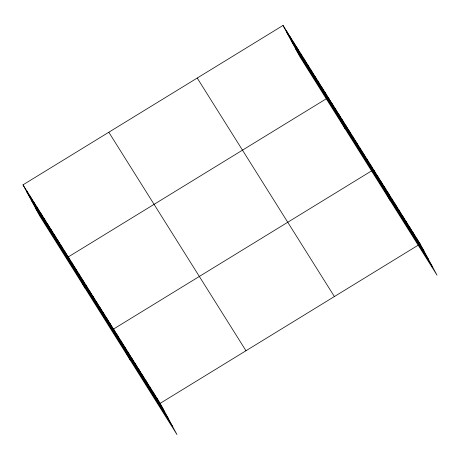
<?xml version="1.0" encoding="UTF-8"?>
<svg xmlns="http://www.w3.org/2000/svg" width="460" height="460" viewBox="0 0 460 460"><rect width="100%" height="100%" fill="white"/><g stroke="black" fill="none" stroke-linecap="round" stroke-linejoin="round"><path stroke-width="0.69" d="M23 184.845L160.166 403.345L176.968 434.556L39.801 216.05L23 184.845L283.032 25.444L420.198 243.949L437 275.155L299.834 56.655L283.032 25.444M326.623 98.578L68.264 256.95L85.065 288.155M371.887 170.683L113.528 329.055L130.335 360.26M160.166 403.345L420.198 243.949M286.89 32.608L424.057 251.114M291.163 40.543L428.323 259.049M295.561 48.72L432.728 267.226M197.219 78.045L334.385 296.55M108.813 132.244L245.973 350.744M26.858 192.004L164.024 410.51M31.13 199.939L168.297 418.445M35.529 208.115L172.695 426.621M416.61 238.234L420.469 245.398M413.022 232.518L416.881 239.683M409.434 226.809L413.293 233.967M405.846 221.093L409.705 228.252M402.258 215.378L406.117 222.542M398.671 209.662L402.529 216.827M395.082 203.947L398.941 211.111M391.5 198.231L395.353 205.396M387.912 192.516L391.765 199.68M384.324 186.806L388.183 193.965M380.736 181.09L384.594 188.249M377.148 175.375L381.006 182.539M373.56 169.659L390.362 200.865M370.081 164.111L373.934 171.275M366.597 158.568L370.455 165.727M363.112 153.019L366.971 160.183M359.634 147.47L363.492 154.635M356.149 141.927L360.007 149.092M352.671 136.379L356.529 143.543M349.186 130.835L353.044 137.994M345.707 125.287L349.56 132.451M342.223 119.738L346.081 126.902M338.744 114.195L342.596 121.354M335.259 108.646L339.118 115.811M331.775 103.097L335.633 110.262M328.296 97.554L345.098 128.76M324.812 92.006L328.67 99.17M321.333 86.457L325.191 93.621M317.848 80.914L321.707 88.078M314.37 75.365L318.222 82.53M310.885 69.822L314.743 76.981M307.406 64.273L311.259 71.438M303.922 58.725L307.78 65.889M300.443 53.182L304.296 60.34M296.959 47.633L300.817 54.797M293.474 42.084L297.332 49.249M289.995 36.541L293.854 43.7M286.511 30.992L290.369 38.157M156.578 397.63L160.436 404.794M152.99 391.92L156.848 399.079M149.402 386.204L153.261 393.363M145.814 380.489L149.672 387.653M142.226 374.773L146.084 381.938M138.644 369.058L142.496 376.222M135.056 363.342L138.909 370.507M131.468 357.627L135.326 364.791M127.88 351.917L131.738 359.076M124.292 346.202L128.15 353.36M120.704 340.486L124.562 347.651M117.116 334.771L120.974 341.935M110.049 323.506L113.902 330.671M106.565 317.964L110.423 325.128M103.086 312.415L106.938 319.579M99.601 306.872L103.46 314.03M96.123 301.323L99.975 308.487M92.638 295.774L96.496 302.939M89.154 290.231L93.012 297.39M85.675 284.683L89.533 291.847M82.19 279.134L86.049 286.298M78.712 273.591L82.57 280.749M75.227 268.042L79.085 275.207M71.748 262.493L75.601 269.658M64.785 251.401L68.638 258.566M61.301 245.858L65.159 253.017M57.816 240.31L61.674 247.474M54.337 234.761L58.196 241.925M50.853 229.218L54.711 236.377M47.374 223.669L51.232 230.834M43.89 218.12L47.748 225.285M40.411 212.577L44.269 219.736M36.926 207.029L40.785 214.193M33.448 201.48L37.3 208.644M29.963 195.937L33.822 203.101M26.485 190.388L30.337 197.553"/></g></svg>
